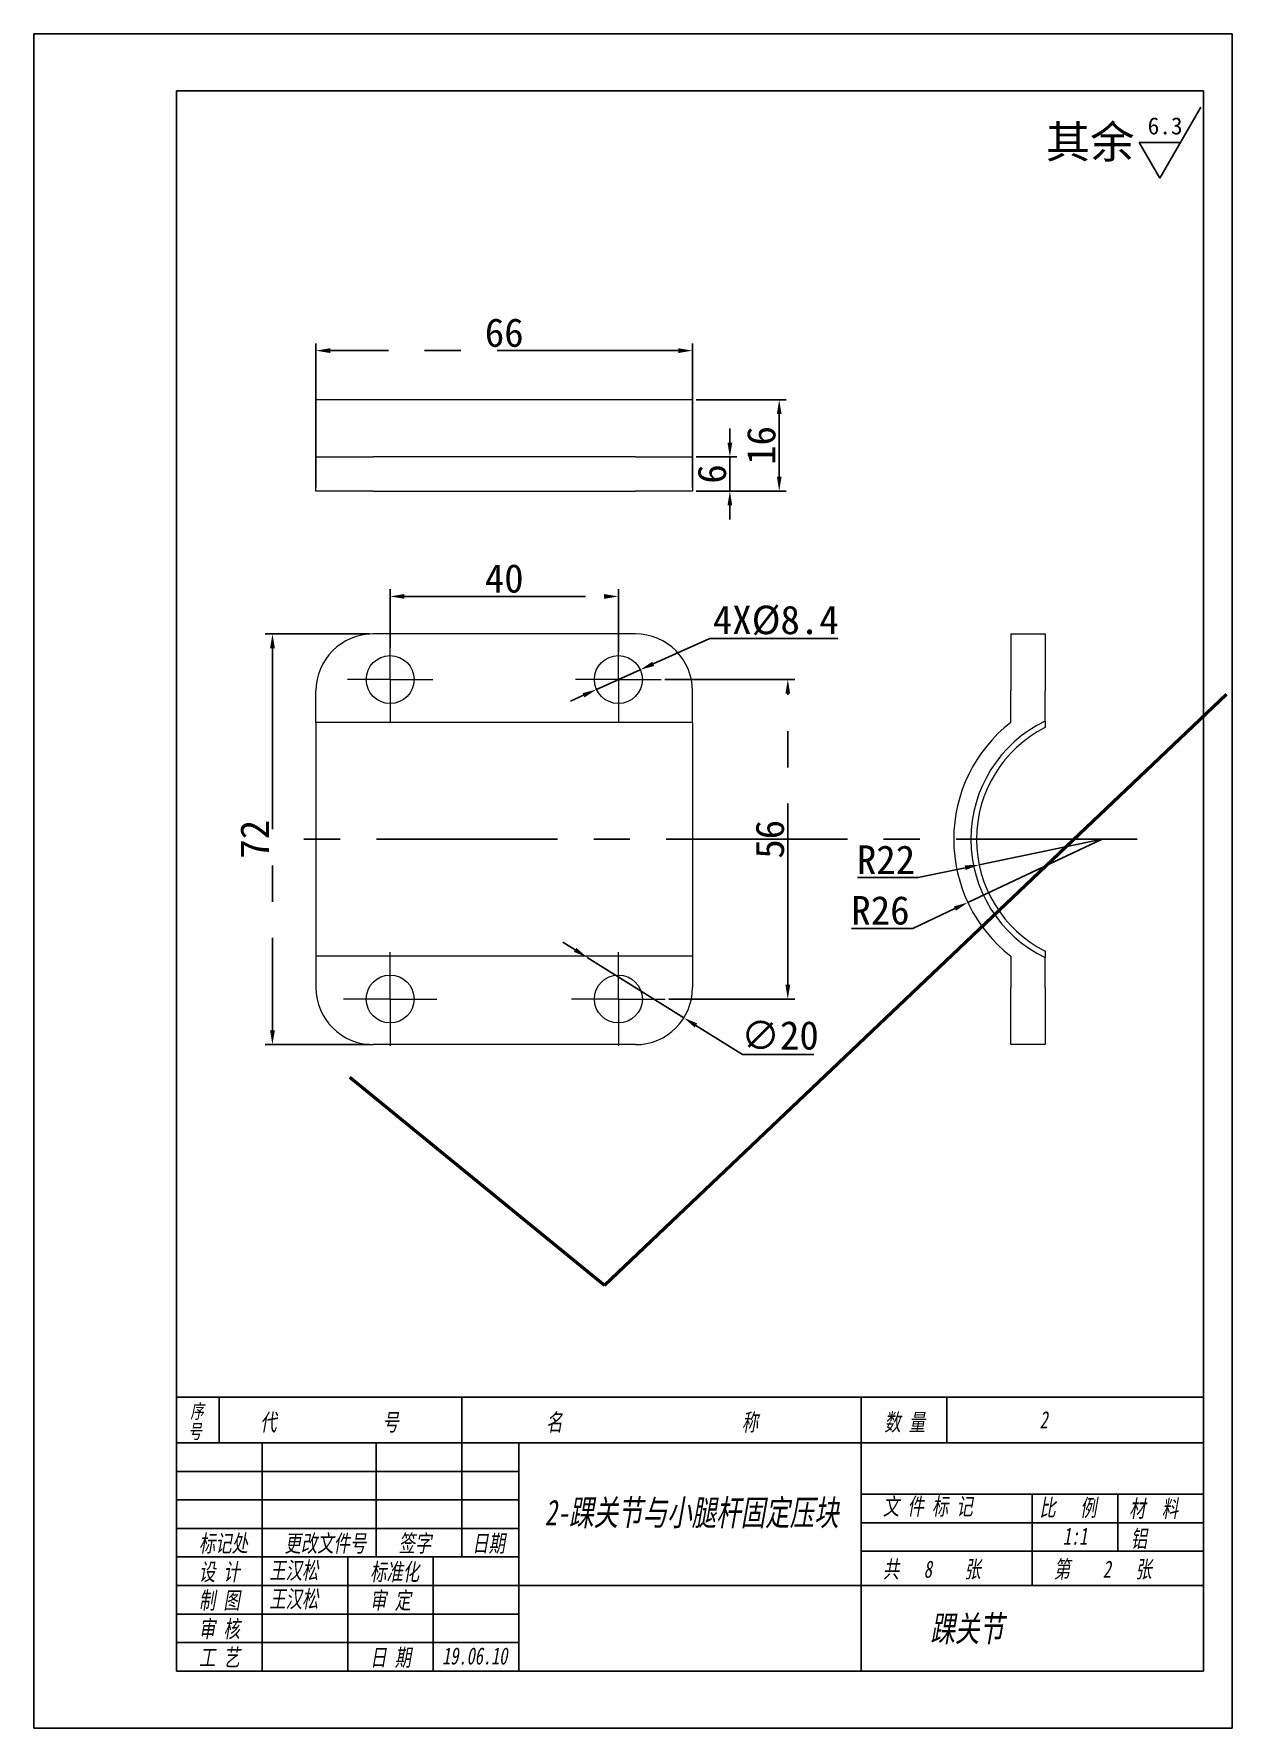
# Model space of a CAD drawing. Header units: millimetres. Extents: x 8840 to 20870, y -7456 to 1741.
# Drawn here: x 11234.4 to 11444.4, y -7441.5 to -7144.5 of the extents above; entities that cross this region are included whole.
import ezdxf

# ---------------------------------------------------------------- set-up
doc = ezdxf.new("R2010")
doc.units = ezdxf.units.MM
doc.linetypes.add('CENTER', pattern=[50.8, 31.75, -6.35, 6.35, -6.35])
doc.layers.get('0').update_dxf_attribs({"lineweight": 25})
for name, color, linetype in [('中心线', 5, 'CENTER'), ('临时线', 6, 'Continuous'), ('尺寸', 4, 'Continuous'), ('尺寸标注', 4, 'Continuous'), ('文字', 7, 'Continuous'), ('细实线', 2, 'Continuous')]:
    doc.layers.add(name, color=color, linetype=linetype)
doc.layers.add('粗实线', color=7, linetype='Continuous', lineweight=25)
doc.styles.get("Standard").update_dxf_attribs({"font": ''})
doc.styles.add('样式 2', font='', dxfattribs={"width": 0.7, "oblique": 10})
doc.styles.get('Standard').set_extended_font_data('SimSun')
doc.styles.get('样式 2').set_extended_font_data('SimSun')
doc.dimstyles.new('ISO-25 1.1', dxfattribs={"dimtxt": 5, "dimasz": 2.5, "dimexe": 1.25, "dimexo": 0.625, "dimtad": 1, "dimtoh": 1, "dimdsep": 46, "dimtxsty": 'Standard', "dimcen": 2.5, "dimclrt": 7, "dimadec": 0, "dimazin": 0, "dimtfac": 1, "dimtmove": 0, "dimatfit": 3, "dimfxl": 1, "dimarcsym": 0})

# ---------------------------------------------------------------- blocks, each defined once
blk = doc.blocks.new('SW_CENTERMARKSYMBOL_0')
at = {"color": 0, "linetype": 'Continuous', "lineweight": 0}
for p, q in [((0, 5), (0, 7.5)), ((0, 0), (0, 5)), ((-5, 0), (-7.5, 0)), ((0, 0), (-5, 0)), ((0, 0), (0, -5)), ((0, 0), (5, 0)), ((5, 0), (7.5, 0)), ((0, -5), (0, -7.5))]:
    blk.add_line(p, q, dxfattribs=at)
blk = doc.blocks.new('SW_CENTERMARKSYMBOL_1')
at = {"color": 0, "linetype": 'Continuous', "lineweight": 0}
for p, q in [((0, 5), (0, 8.2)), ((0, 0), (0, 5)), ((-5, 0), (-8.2, 0)), ((0, 0), (-5, 0)), ((0, 0), (0, -5)), ((0, 0), (5, 0)), ((5, 0), (8.2, 0)), ((0, -5), (0, -8.2))]:
    blk.add_line(p, q, dxfattribs=at)
blk = doc.blocks.new('ra')
at = {"layer": '细实线'}
for p, q in [((0, 0), (6, 10.39)), ((-3, 5.2), (0, 0)), ((-3, 5.2), (3, 5.2))]:
    blk.add_line(p, q, dxfattribs=at)
at = {"layer": '文字'}
blk.add_attdef('RA', (-1.78, 6.39), '', height=2.5, dxfattribs=at)
blk = doc.blocks.new('*D1003')
at = {"layer": 'Defpoints', "color": 0, "linetype": 'CENTER'}
for p in [(11421.57, -7285.65), (11398.05, -7296.73)]:
    blk.add_point(p, dxfattribs=at)
at = {"layer": '尺寸标注', "color": 0, "linetype": 'CENTER', "lineweight": -2}
for p, q in [((11421.57, -7285.65), (11398.05, -7296.73)), ((11388.42, -7301.27), (11395.78, -7297.8)), ((11377.68, -7301.27), (11388.42, -7301.27))]:
    blk.add_line(p, q, dxfattribs=at)
at = {"layer": '尺寸标注', "color": 0, "linetype": 'CENTER'}
blk.add_solid([(11395.61, -7297.42), (11395.96, -7298.17), (11398.05, -7296.73)], dxfattribs=at)
at = {"layer": '尺寸标注', "color": 7, "linetype": 'CENTER', "insert": (11382.73, -7298.14), "char_height": 5, "attachment_point": 5}
blk.add_mtext('R26', dxfattribs=at)
blk = doc.blocks.new('*D1021')
at = {"layer": 'Defpoints', "color": 0, "linetype": 'CENTER'}
for p in [(11421.57, -7285.65), (11400.03, -7290.12)]:
    blk.add_point(p, dxfattribs=at)
at = {"layer": '尺寸标注', "color": 0, "linetype": 'CENTER', "lineweight": -2}
for p, q in [((11421.57, -7285.65), (11400.03, -7290.12)), ((11389.33, -7292.34), (11397.58, -7290.63)), ((11378.7, -7292.34), (11389.33, -7292.34))]:
    blk.add_line(p, q, dxfattribs=at)
at = {"layer": '尺寸标注', "color": 0, "linetype": 'CENTER'}
blk.add_solid([(11397.49, -7290.22), (11397.66, -7291.04), (11400.03, -7290.12)], dxfattribs=at)
at = {"layer": '尺寸标注', "color": 7, "linetype": 'CENTER', "insert": (11383.7, -7289.22), "char_height": 5, "attachment_point": 5}
blk.add_mtext('R22', dxfattribs=at)
blk = doc.blocks.new('*D1022')
at = {"layer": 'Defpoints', "color": 0, "linetype": 'CENTER'}
for p in [(11340.62, -7255.92), (11332.97, -7259.38)]:
    blk.add_point(p, dxfattribs=at)
at = {"layer": '尺寸标注', "color": 0, "linetype": 'CENTER', "lineweight": -2}
for p, q in [((11352.82, -7250.43), (11342.9, -7254.9)), ((11375.27, -7250.43), (11352.82, -7250.43)), ((11332.97, -7259.38), (11340.62, -7255.92)), ((11330.69, -7260.41), (11328.41, -7261.43))]:
    blk.add_line(p, q, dxfattribs=at)
at = {"layer": '尺寸标注', "color": 0, "linetype": 'CENTER'}
for points in [[(11342.73, -7254.52), (11343.07, -7255.28), (11340.62, -7255.92)], [(11330.52, -7260.03), (11330.86, -7260.79), (11332.97, -7259.38)]]:
    blk.add_solid(points, dxfattribs=at)
at = {"layer": '尺寸标注', "color": 7, "linetype": 'CENTER', "insert": (11364.38, -7247.3), "char_height": 5, "attachment_point": 5}
blk.add_mtext('4X%%c8.4', dxfattribs=at)
blk = doc.blocks.new('*D1023')
at = {"layer": 'Defpoints', "color": 0, "linetype": 'CENTER'}
for p in [(11331.32, -7306.35), (11348.27, -7316.95)]:
    blk.add_point(p, dxfattribs=at)
at = {"layer": '尺寸标注', "color": 0, "linetype": 'CENTER', "lineweight": -2}
for p, q in [((11329.2, -7305.02), (11327.08, -7303.7)), ((11331.32, -7306.35), (11348.27, -7316.95)), ((11358.53, -7323.37), (11350.39, -7318.28)), ((11371.07, -7323.37), (11358.53, -7323.37))]:
    blk.add_line(p, q, dxfattribs=at)
at = {"layer": '尺寸标注', "color": 0, "linetype": 'CENTER'}
for points in [[(11329.42, -7304.67), (11328.98, -7305.38), (11331.32, -7306.35)], [(11350.61, -7317.92), (11350.17, -7318.63), (11348.27, -7316.95)]]:
    blk.add_solid(points, dxfattribs=at)
at = {"layer": '尺寸标注', "color": 7, "linetype": 'CENTER', "insert": (11365.12, -7320.05), "char_height": 5, "attachment_point": 5}
blk.add_mtext('∅20', dxfattribs=at)
blk = doc.blocks.new('*D1024')
at = {"layer": 'Defpoints', "color": 0, "linetype": 'CENTER'}
for p in [(11293.79, -7249.65), (11276.17, -7321.65), (11293.79, -7321.65)]:
    blk.add_point(p, dxfattribs=at)
at = {"layer": '尺寸标注', "color": 0, "linetype": 'CENTER', "lineweight": -2}
for p, q in [((11293.17, -7249.65), (11274.92, -7249.65)), ((11276.17, -7252.15), (11276.17, -7319.15)), ((11293.17, -7321.65), (11274.92, -7321.65))]:
    blk.add_line(p, q, dxfattribs=at)
at = {"layer": '尺寸标注', "color": 0, "linetype": 'CENTER'}
for points in [[(11275.75, -7252.15), (11276.59, -7252.15), (11276.17, -7249.65)], [(11275.75, -7319.15), (11276.59, -7319.15), (11276.17, -7321.65)]]:
    blk.add_solid(points, dxfattribs=at)
at = {"layer": '尺寸标注', "color": 7, "linetype": 'CENTER', "insert": (11273.04, -7285.65), "char_height": 5, "attachment_point": 5, "rotation": 90}
blk.add_mtext('72', dxfattribs=at)
blk = doc.blocks.new('*D1025')
at = {"layer": 'Defpoints', "color": 0, "linetype": 'CENTER'}
for p in [(11349.79, -7208.61), (11364.98, -7208.61), (11349.79, -7224.61)]:
    blk.add_point(p, dxfattribs=at)
at = {"layer": '尺寸标注', "color": 0, "linetype": 'CENTER', "lineweight": -2}
for p, q in [((11350.42, -7208.61), (11366.23, -7208.61)), ((11364.98, -7222.11), (11364.98, -7211.11)), ((11350.42, -7224.61), (11366.23, -7224.61))]:
    blk.add_line(p, q, dxfattribs=at)
at = {"layer": '尺寸标注', "color": 0, "linetype": 'CENTER'}
for points in [[(11364.57, -7211.11), (11365.4, -7211.11), (11364.98, -7208.61)], [(11364.57, -7222.11), (11365.4, -7222.11), (11364.98, -7224.61)]]:
    blk.add_solid(points, dxfattribs=at)
at = {"layer": '尺寸标注', "color": 7, "linetype": 'CENTER', "insert": (11361.86, -7216.61), "char_height": 5, "attachment_point": 5, "rotation": 90}
blk.add_mtext('16', dxfattribs=at)
blk = doc.blocks.new('*D1026')
at = {"layer": 'Defpoints', "color": 0, "linetype": 'CENTER'}
for p in [(11349.79, -7218.61), (11356.33, -7218.61), (11350.11, -7224.61)]:
    blk.add_point(p, dxfattribs=at)
at = {"layer": '尺寸标注', "color": 0, "linetype": 'CENTER', "lineweight": -2}
for p, q in [((11356.33, -7216.11), (11356.33, -7213.61)), ((11350.42, -7218.61), (11357.58, -7218.61)), ((11356.33, -7224.61), (11356.33, -7218.61)), ((11350.73, -7224.61), (11357.58, -7224.61)), ((11356.33, -7227.11), (11356.33, -7229.61))]:
    blk.add_line(p, q, dxfattribs=at)
at = {"layer": '尺寸标注', "color": 0, "linetype": 'CENTER'}
for points in [[(11355.92, -7216.11), (11356.75, -7216.11), (11356.33, -7218.61)], [(11355.92, -7227.11), (11356.75, -7227.11), (11356.33, -7224.61)]]:
    blk.add_solid(points, dxfattribs=at)
at = {"layer": '尺寸标注', "color": 7, "linetype": 'CENTER', "insert": (11353.21, -7221.61), "char_height": 5, "attachment_point": 5, "rotation": 90}
blk.add_mtext('6', dxfattribs=at)
blk = doc.blocks.new('*D1027')
at = {"layer": 'Defpoints', "color": 0, "linetype": 'CENTER'}
for p in [(11283.79, -7199.99), (11283.79, -7224.61), (11349.79, -7224.61)]:
    blk.add_point(p, dxfattribs=at)
at = {"layer": '尺寸标注', "color": 0, "linetype": 'CENTER', "lineweight": -2}
for p, q in [((11283.79, -7223.98), (11283.79, -7198.74)), ((11349.79, -7223.98), (11349.79, -7198.74)), ((11347.29, -7199.99), (11286.29, -7199.99))]:
    blk.add_line(p, q, dxfattribs=at)
at = {"layer": '尺寸标注', "color": 0, "linetype": 'CENTER'}
for points in [[(11286.29, -7199.57), (11286.29, -7200.41), (11283.79, -7199.99)], [(11347.29, -7199.57), (11347.29, -7200.41), (11349.79, -7199.99)]]:
    blk.add_solid(points, dxfattribs=at)
at = {"layer": '尺寸标注', "color": 7, "linetype": 'CENTER', "insert": (11316.79, -7196.86), "char_height": 5, "attachment_point": 5}
blk.add_mtext('66', dxfattribs=at)
blk = doc.blocks.new('*D1028')
at = {"layer": 'Defpoints', "color": 0, "linetype": 'CENTER'}
for p in [(11344.29, -7257.65), (11366.49, -7257.65), (11344.99, -7313.65)]:
    blk.add_point(p, dxfattribs=at)
at = {"layer": '尺寸标注', "color": 0, "linetype": 'CENTER', "lineweight": -2}
for p, q in [((11344.92, -7257.65), (11367.74, -7257.65)), ((11366.49, -7311.15), (11366.49, -7260.15)), ((11345.62, -7313.65), (11367.74, -7313.65))]:
    blk.add_line(p, q, dxfattribs=at)
at = {"layer": '尺寸标注', "color": 0, "linetype": 'CENTER'}
for points in [[(11366.07, -7260.15), (11366.91, -7260.15), (11366.49, -7257.65)], [(11366.07, -7311.15), (11366.91, -7311.15), (11366.49, -7313.65)]]:
    blk.add_solid(points, dxfattribs=at)
at = {"layer": '尺寸标注', "color": 7, "linetype": 'CENTER', "insert": (11363.36, -7285.65), "char_height": 5, "attachment_point": 5, "rotation": 90}
blk.add_mtext('56', dxfattribs=at)
blk = doc.blocks.new('*D1076')
at = {"layer": 'Defpoints', "color": 0, "linetype": 'CENTER'}
for p in [(11336.79, -7243.08), (11296.79, -7252.65), (11336.79, -7253.45)]:
    blk.add_point(p, dxfattribs=at)
at = {"layer": '尺寸标注', "color": 0, "linetype": 'CENTER', "lineweight": -2}
for p, q in [((11296.79, -7252.03), (11296.79, -7241.83)), ((11299.29, -7243.08), (11334.29, -7243.08)), ((11336.79, -7252.83), (11336.79, -7241.83))]:
    blk.add_line(p, q, dxfattribs=at)
at = {"layer": '尺寸标注', "color": 0, "linetype": 'CENTER'}
for points in [[(11299.29, -7242.66), (11299.29, -7243.49), (11296.79, -7243.08)], [(11334.29, -7242.66), (11334.29, -7243.49), (11336.79, -7243.08)]]:
    blk.add_solid(points, dxfattribs=at)
at = {"layer": '尺寸标注', "color": 7, "linetype": 'CENTER', "insert": (11316.79, -7239.95), "char_height": 5, "attachment_point": 5}
blk.add_mtext('40', dxfattribs=at)
blk = doc.blocks.new('CHECK_DWG')
at = {"layer": '粗实线', "color": 1, "linetype": 'ByBlock', "lineweight": 50}
blk.add_line((0, 0), (109.02, 103.6), dxfattribs=at)
at = {"layer": '粗实线', "color": 1, "linetype": 'ByBlock', "lineweight": 50, "ltscale": 2}
blk.add_line((-44.59, 36.45), (0, 0), dxfattribs=at)

msp = doc.modelspace()

# ---------------------------------------------------------------- linework, layer by layer
for p, q in [((11439.358, -7154.461), (11259.358, -7154.461)), ((11259.358, -7154.461), (11259.358, -7431.461)), ((11439.358, -7431.461), (11439.358, -7154.461)), ((11259.358, -7383.461), (11439.358, -7383.461)), ((11266.858, -7383.461), (11266.858, -7391.461)), ((11309.358, -7383.461), (11309.358, -7391.461)), ((11379.358, -7383.461), (11379.358, -7431.461)), ((11394.358, -7383.461), (11394.358, -7391.461)), ((11259.358, -7391.461), (11439.358, -7391.461)), ((11319.358, -7391.461), (11319.358, -7431.461)), ((11379.358, -7400.461), (11439.358, -7400.461)), ((11259.358, -7406.461), (11319.358, -7406.461)), ((11319.358, -7416.461), (11439.358, -7416.461)), ((11259.358, -7431.461), (11439.358, -7431.461))]:
    msp.add_line(p, q)
msp.add_lwpolyline([(11234.358, -7441.461), (11444.358, -7441.461), (11444.358, -7144.461), (11234.358, -7144.461)], close=True)
at = {"layer": '中心线', "linetype": 'CENTER'}
msp.add_line((11427.727, -7285.651), (11280.362, -7285.651), dxfattribs=at)
at = {"layer": '临时线'}
for p, q in [((11274.358, -7391.461), (11274.358, -7431.461)), ((11294.358, -7391.461), (11294.358, -7411.461)), ((11309.358, -7391.461), (11309.358, -7411.461)), ((11259.358, -7396.461), (11319.358, -7396.461)), ((11409.32, -7400.461), (11409.32, -7416.461)), ((11424.32, -7400.461), (11424.32, -7410.461)), ((11259.358, -7401.461), (11319.358, -7401.461)), ((11379.358, -7405.461), (11439.358, -7405.461)), ((11259.358, -7411.461), (11319.358, -7411.461)), ((11289.358, -7411.461), (11289.358, -7431.461)), ((11304.358, -7411.461), (11304.358, -7431.461)), ((11379.358, -7410.461), (11439.358, -7410.461)), ((11259.358, -7416.461), (11319.358, -7416.461)), ((11259.358, -7421.461), (11319.358, -7421.461)), ((11259.358, -7426.461), (11319.358, -7426.461))]:
    msp.add_line(p, q, dxfattribs=at)
at = {"layer": '粗实线', "color": 7, "linetype": 'Continuous', "lineweight": 15}
for p, q in [((11349.795, -7208.61), (11283.795, -7208.61)), ((11283.795, -7208.61), (11283.795, -7218.61)), ((11349.795, -7208.61), (11349.795, -7218.61)), ((11283.795, -7224.61), (11283.795, -7218.61)), ((11283.795, -7218.61), (11293.795, -7218.61)), ((11339.795, -7218.61), (11293.795, -7218.61)), ((11339.795, -7218.61), (11349.795, -7218.61)), ((11349.795, -7218.61), (11349.795, -7224.61)), ((11293.795, -7224.61), (11283.795, -7224.61)), ((11293.795, -7224.61), (11339.795, -7224.61)), ((11349.795, -7224.61), (11339.795, -7224.61)), ((11339.795, -7249.651), (11293.795, -7249.651)), ((11405.567, -7249.651), (11405.567, -7259.651)), ((11405.567, -7249.651), (11411.567, -7249.651)), ((11411.567, -7249.651), (11411.567, -7259.651)), ((11283.795, -7265.157), (11283.795, -7259.651)), ((11349.795, -7265.157), (11349.795, -7259.651)), ((11405.567, -7265.157), (11405.567, -7259.651)), ((11411.567, -7264.939), (11411.567, -7259.651)), ((11349.795, -7265.157), (11283.795, -7265.157)), ((11283.795, -7265.157), (11283.795, -7306.145)), ((11349.795, -7265.157), (11349.795, -7306.145)), ((11349.795, -7306.145), (11283.795, -7306.145)), ((11283.795, -7306.145), (11283.795, -7311.651)), ((11349.795, -7306.145), (11349.795, -7311.651)), ((11405.567, -7306.145), (11405.567, -7311.651)), ((11411.567, -7311.651), (11411.567, -7306.363)), ((11405.567, -7321.651), (11405.567, -7311.651)), ((11411.567, -7311.651), (11411.567, -7321.651)), ((11339.795, -7321.651), (11293.795, -7321.651)), ((11411.567, -7321.651), (11405.567, -7321.651))]:
    msp.add_line(p, q, dxfattribs=at)
for centre in [(11296.795, -7257.651), (11336.795, -7257.651), (11296.795, -7313.651), (11336.795, -7313.651)]:
    msp.add_circle(centre, 4.2, dxfattribs=at)
for centre, radius, start, end in [((11293.795, -7259.651), 10, 90, 180), ((11339.795, -7259.651), 10, 0, 90), ((11421.567, -7285.651), 26, 127.97987, 232.02013), ((11421.567, -7285.651), 23, 115.77146, 244.22854), ((11421.567, -7285.651), 22, 117.03569, 242.96431), ((11293.795, -7311.651), 10, 180, 270), ((11339.795, -7311.651), 10, 270, 0)]:
    msp.add_arc(centre, radius, start, end, dxfattribs=at)
for points in [[(11411.567, -7264.939), (11411.567, -7265.31), (11411.567, -7265.682), (11411.567, -7266.055)], [(11411.567, -7305.247), (11411.567, -7305.62), (11411.567, -7305.992), (11411.567, -7306.363)]]:
    msp.add_open_spline(points, degree=3, dxfattribs=at)

# ---------------------------------------------------------------- block references
at = {"layer": '中心线', "lineweight": 0}
for name, p in [('SW_CENTERMARKSYMBOL_0', (11296.795, -7257.651)), ('SW_CENTERMARKSYMBOL_0', (11336.795, -7257.651)), ('SW_CENTERMARKSYMBOL_1', (11296.795, -7313.651)), ('SW_CENTERMARKSYMBOL_1', (11336.795, -7313.651))]:
    msp.add_blockref(name, p, dxfattribs=at)
at = {"layer": '尺寸', "xscale": 1.19999999999709, "yscale": 1.199999999999818, "zscale": 1.2}
msp.add_blockref('ra', (11431.69, -7169.753), dxfattribs=at).add_auto_attribs({'RA': '6.3'})
at = {"layer": '尺寸标注', "lineweight": 100}
msp.add_blockref('CHECK_DWG', (11334.337, -7363.814), dxfattribs=at)

# ---------------------------------------------------------------- texts
at = {"style": '样式 2', "oblique": 10, "width": 0.7}
for s, height, p in [('序', 2.5, (11261.766, -7387.16)), ('代             号', 3, (11274.025, -7389.332)), ('名                      称', 3, (11324.156, -7389.332)), ('数 量', 3, (11383.412, -7389.332)), ('2', 3, (11410.627, -7388.903)), ('号', 2.5, (11261.42, -7390.714)), ('2-踝关节与小腿杆固定压块', 4.5, (11323.874, -7405.927)), ('文 件 标 记', 3, (11383.165, -7404.091)), ('比   例', 3, (11410.589, -7404.309)), ('材  料', 3, (11426.326, -7404.468)), ('标记处', 3, (11263.294, -7410.567)), ('更改文件号', 3, (11278.294, -7410.567)), ('签字', 3, (11298.294, -7410.567)), ('日期', 3, (11311.183, -7410.567)), ('1:1', 3, (11414.697, -7409.309)), ('铝', 3, (11426.602, -7409.752)), ('设 计', 3, (11263.294, -7415.567)), ('王汉松', 3, (11275.627, -7415.309)), ('标准化', 3, (11293.294, -7415.567)), ('共   8    张', 3, (11383.165, -7415.091)), ('第    2   张', 3, (11413.126, -7415.091)), ('制 图', 3, (11263.294, -7420.567)), ('王汉松', 3, (11275.627, -7420.309)), ('审 定', 3, (11293.294, -7420.567)), ('踝关节', 4.5, (11391.487, -7426.272)), ('审 核', 3, (11263.294, -7425.567)), ('工 艺', 3, (11263.294, -7430.567)), ('日 期', 3, (11293.294, -7430.567)), ('19.06.10', 3, (11305.903, -7430.307))]:
    msp.add_text(s, height=height, dxfattribs=at).set_placement(p)
at = {"layer": '文字'}
msp.add_text('其余', height=5.7, dxfattribs=at).set_placement((11411.705, -7166.237))

# ---------------------------------------------------------------- dimensions: what is measured, and where the dimension line sits
at = {"layer": '尺寸标注', "linetype": 'CENTER'}
for base, p1, p2, picture, middle in [((11283.795, -7199.988), (11349.795, -7224.61), (11283.795, -7224.61), '*D1027', (11316.795, -7196.863)), ((11336.795, -7243.076), (11296.795, -7252.651), (11336.795, -7253.451), '*D1076', (11316.795, -7239.951))]:
    dim = msp.add_linear_dim(base=base, p1=p1, p2=p2, dimstyle='ISO-25 1.1', dxfattribs=at)
    dim.commit()
    dim.dimension.update_dxf_attribs({"geometry": picture, "text_midpoint": middle})
for base, p1, p2, picture, middle in [((11364.983, -7208.61), (11349.795, -7224.61), (11349.795, -7208.61), '*D1025', (11361.858, -7216.61)), ((11356.333, -7218.61), (11350.107, -7224.61), (11349.795, -7218.61), '*D1026', (11353.208, -7221.61)), ((11276.17, -7321.651), (11293.795, -7249.651), (11293.795, -7321.651), '*D1024', (11273.045, -7285.651)), ((11366.489, -7257.651), (11344.995, -7313.651), (11344.295, -7257.651), '*D1028', (11363.364, -7285.651))]:
    dim = msp.add_linear_dim(base=base, p1=p1, p2=p2, angle=90, dimstyle='ISO-25 1.1', dxfattribs=at)
    dim.commit()
    dim.dimension.update_dxf_attribs({"geometry": picture, "text_midpoint": middle})
dim = msp.add_diameter_dim_2p(p1=(11332.966, -7259.378), p2=(11340.624, -7255.925), text='4X%%c8.4', dimstyle='ISO-25 1.1', dxfattribs=at)
dim.commit()
dim.dimension.update_dxf_attribs({"geometry": '*D1022', "text_midpoint": (11364.379, -7250.426), "dimtype": 163})
for mpoint, picture, middle in [((11398.047, -7296.731), '*D1003', (11382.726, -7301.266)), ((11400.027, -7290.122), '*D1021', (11389.327, -7292.343))]:
    dim = msp.add_radius_dim(center=(11421.567, -7285.651), mpoint=mpoint, dimstyle='ISO-25 1.1', dxfattribs=at)
    dim.commit()
    dim.dimension.update_dxf_attribs({"geometry": picture, "text_midpoint": middle, "dimtype": 164})
dim = msp.add_diameter_dim_2p(p1=(11331.316, -7306.35), p2=(11348.274, -7316.953), dimstyle='ISO-25 1.1', dxfattribs=at)
dim.commit()
dim.dimension.update_dxf_attribs({"geometry": '*D1023', "text_midpoint": (11365.123, -7323.365), "dimtype": 163})

doc.saveas('drawing.dxf')
